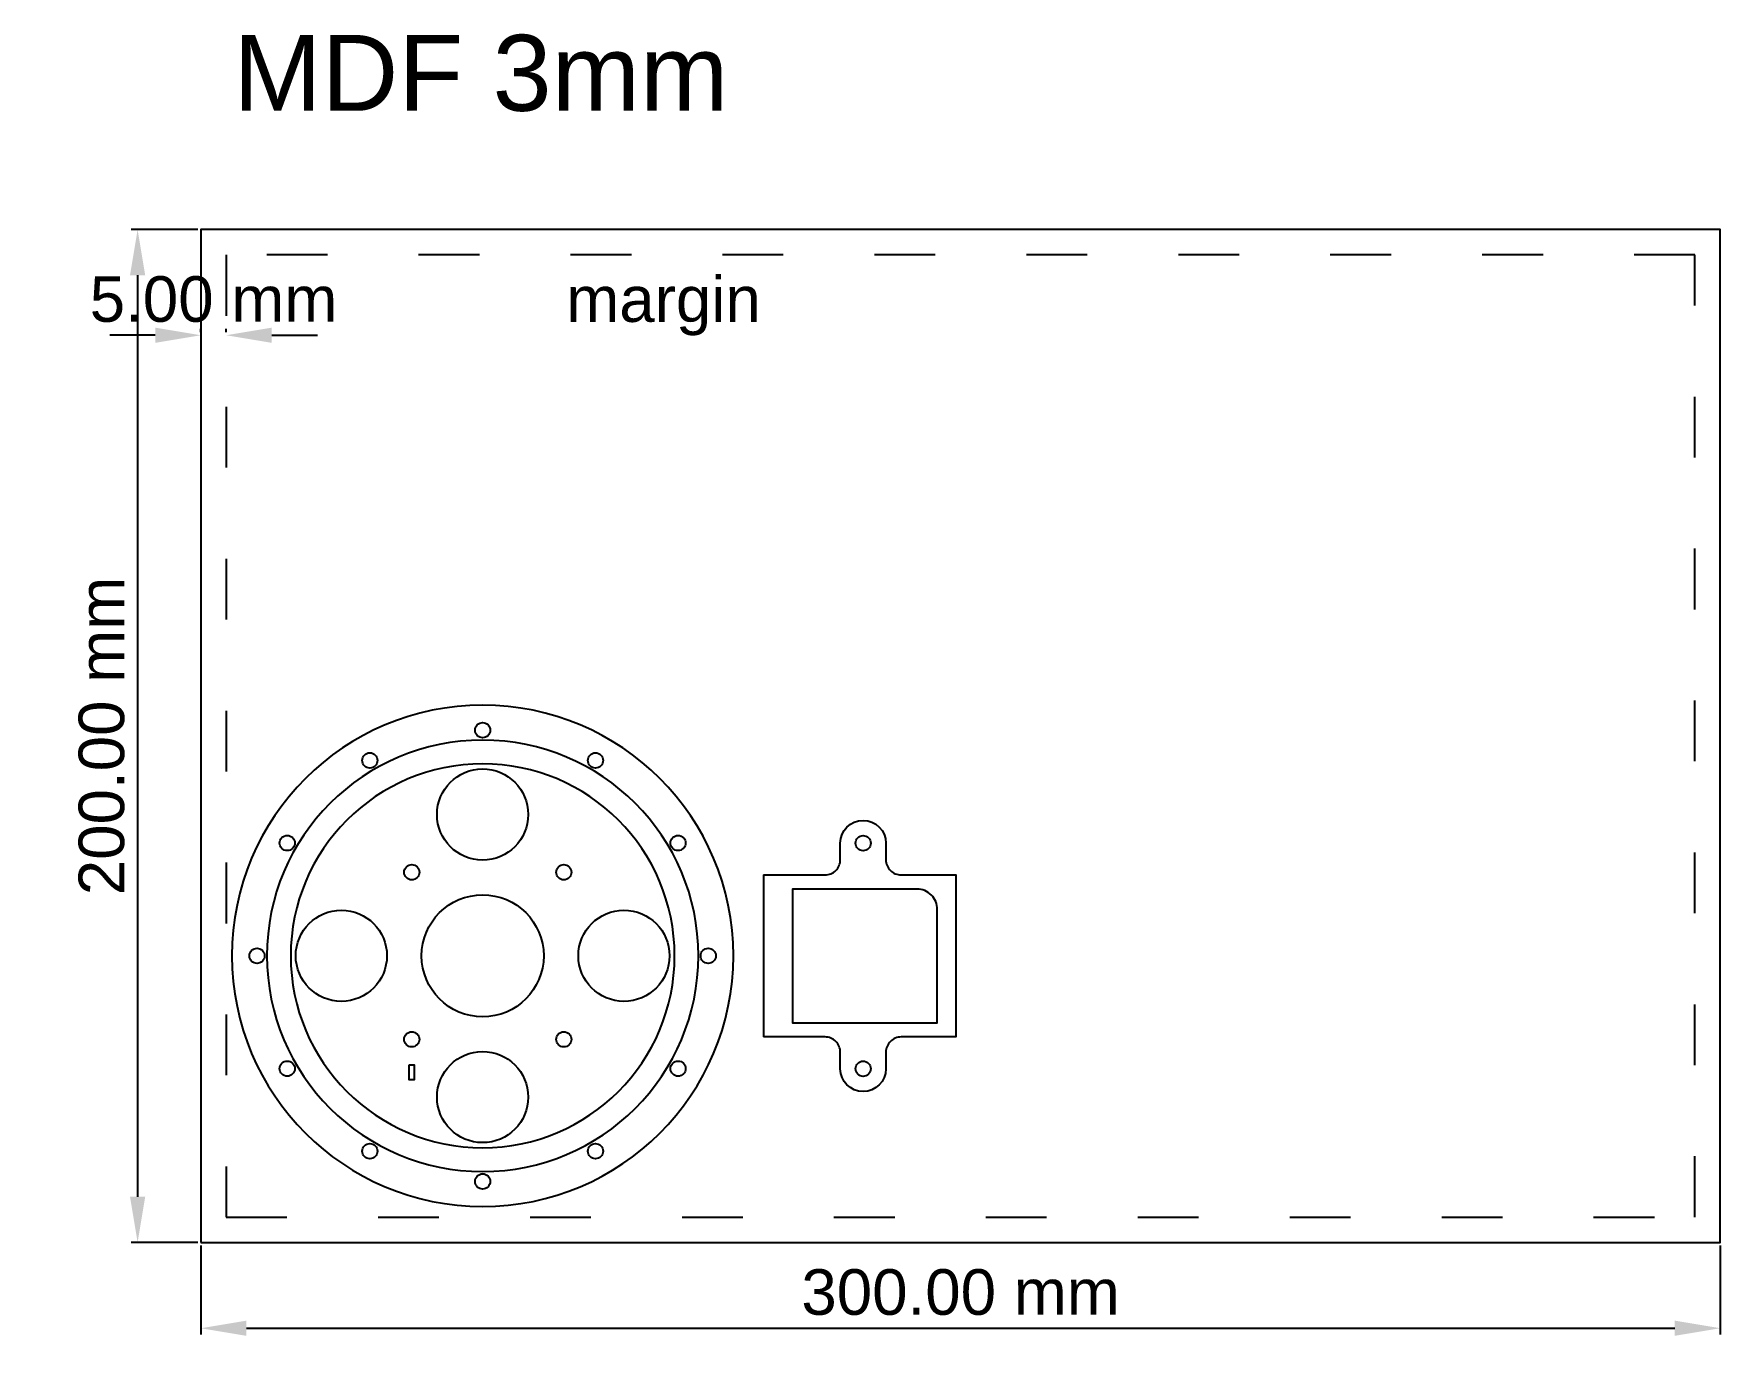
# Model space of a CAD drawing. Header units: millimetres. Extents: x -14 to 319, y 3 to 265.
import ezdxf

# ---------------------------------------------------------------- set-up
doc = ezdxf.new("R2010")
doc.units = ezdxf.units.MM
doc.linetypes.add('ACAD_ISO03W100', pattern=[30, 12, -18])
for name, color, linetype, true_color in [('01 engraving', 7, 'Continuous', 0xff4343), ('03 cutting', 7, 'Continuous', 0x9696ff), ('layout', 7, 'Continuous', 0x386c38)]:
    doc.layers.add(name, color=color, linetype=linetype, true_color=true_color)
doc.styles.add('ARIAL', font='arial.ttf')
doc.dimstyles.new('ARIAL', dxfattribs={"dimtxt": 9, "dimasz": 9, "dimexe": 1.25, "dimexo": 0.625, "dimgap": 2.5, "dimtad": 1, "dimtoh": 1, "dimzin": 4, "dimdsep": 46, "dimtxsty": 'ARIAL', "dimcen": 2.5, "dimadec": 0, "dimazin": 1, "dimtfac": 1, "dimtdec": 4, "dimtix": 1, "dimtofl": 0, "dimtmove": 1, "dimatfit": 3, "dimfxl": 1, "dimtolj": 1, "dimtzin": 1, "dimarcsym": 0})

# ---------------------------------------------------------------- blocks, each defined once
blk = doc.blocks.new('*D1')
at = {"layer": 'Defpoints', "color": 0}
for p in [(19.26, 205.32), (24.26, 205.34), (24.26, 205.32)]:
    blk.add_point(p, dxfattribs=at)
at = {"layer": 'layout', "color": 0, "lineweight": -2}
for p, q in [((19.26, 205.95), (19.26, 206.59)), ((24.26, 205.95), (24.26, 206.59)), ((10.26, 205.34), (1.26, 205.34)), ((33.26, 205.34), (42.26, 205.34))]:
    blk.add_line(p, q, dxfattribs=at)
at = {"layer": 'layout', "color": 0}
for points in [[(10.26, 203.84), (10.26, 206.84), (19.26, 205.34)], [(33.26, 206.84), (33.26, 203.84), (24.26, 205.34)]]:
    blk.add_solid(points, dxfattribs=at)
at = {"layer": 'layout', "color": 0, "insert": (21.76, 212.43), "char_height": 9, "attachment_point": 5, "style": 'ARIAL'}
blk.add_mtext('\\A1;5.00 mm', dxfattribs=at)
blk = doc.blocks.new('*D2')
at = {"layer": 'Defpoints', "color": 0}
for p in [(19.26, 26.2), (319.26, 26.2), (319.26, 9.25)]:
    blk.add_point(p, dxfattribs=at)
at = {"layer": 'layout', "color": 0, "lineweight": -2}
for p, q in [((19.26, 25.57), (19.26, 8)), ((319.26, 25.57), (319.26, 8)), ((28.26, 9.25), (310.26, 9.25))]:
    blk.add_line(p, q, dxfattribs=at)
at = {"layer": 'layout', "color": 0}
for points in [[(28.26, 10.75), (28.26, 7.75), (19.26, 9.25)], [(310.26, 7.75), (310.26, 10.75), (319.26, 9.25)]]:
    blk.add_solid(points, dxfattribs=at)
at = {"layer": 'layout', "color": 0, "insert": (169.26, 16.34), "char_height": 9, "attachment_point": 5, "style": 'ARIAL'}
blk.add_mtext('\\A1;300.00 mm', dxfattribs=at)
blk = doc.blocks.new('*D3')
at = {"layer": 'Defpoints', "color": 0}
for p in [(19.26, 226.2), (6.77, 26.2), (19.26, 26.2)]:
    blk.add_point(p, dxfattribs=at)
at = {"layer": 'layout', "color": 0, "lineweight": -2}
for p, q in [((18.63, 226.2), (5.52, 226.2)), ((6.77, 217.2), (6.77, 35.2)), ((18.63, 26.2), (5.52, 26.2))]:
    blk.add_line(p, q, dxfattribs=at)
at = {"layer": 'layout', "color": 0}
for points in [[(8.27, 217.2), (5.27, 217.2), (6.77, 226.2)], [(5.27, 35.2), (8.27, 35.2), (6.77, 26.2)]]:
    blk.add_solid(points, dxfattribs=at)
at = {"layer": 'layout', "color": 0, "insert": (-0.32, 126.2), "char_height": 9, "attachment_point": 5, "rotation": 90, "style": 'ARIAL'}
blk.add_mtext('\\A1;200.00 mm', dxfattribs=at)

msp = doc.modelspace()

# ---------------------------------------------------------------- linework, layer by layer
at = {"layer": '01 engraving'}
msp.add_lwpolyline([(60.393, 61.295), (61.393, 61.295), (61.393, 58.295), (60.393, 58.295)], close=True, dxfattribs=at)
at = {"layer": '01 engraving', "extrusion": (0, 0, -1)}
for radius in [42.6, 37.9]:
    msp.add_circle((-74.893, 82.795), radius, dxfattribs=at)
at = {"layer": '03 cutting'}
msp.add_line((130.333, 98.767), (130.333, 66.767), dxfattribs=at)
msp.add_lwpolyline([(130.333, 98.767), (142.515, 98.767, 0.4142136), (145.515, 101.767), (145.515, 105.042, -1), (154.515, 105.042), (154.515, 101.767, 0.4142136), (157.515, 98.767), (168.333, 98.767), (168.333, 66.767), (157.515, 66.767, 0.4142136), (154.515, 63.767), (154.515, 60.492, -1), (145.515, 60.492), (145.515, 63.767, 0.4142136), (142.515, 66.767), (130.333, 66.767)], format="xyb", dxfattribs=at)
msp.add_lwpolyline([(164.665, 91.967, 0.4142136), (160.665, 95.967), (136.09, 95.967), (136.09, 69.567), (164.665, 69.567)], format="xyb", close=True, dxfattribs=at)
at = {"layer": '03 cutting', "extrusion": (0, 0, -1)}
msp.add_circle((-74.893, 82.795), 49.5, dxfattribs=at)
at = {"layer": '03 cutting'}
for centre, radius in [((74.893, 127.345), 1.5), ((52.618, 121.376), 1.5), ((97.168, 121.376), 1.5), ((74.893, 110.695), 9), ((36.312, 105.07), 1.5), ((113.475, 105.07), 1.5), ((150.015, 105.042), 1.5), ((60.893, 99.295), 1.5), ((90.913, 99.295), 1.5), ((74.893, 82.795), 12.05), ((46.993, 82.795), 9), ((102.793, 82.795), 9), ((30.343, 82.795), 1.5), ((119.443, 82.795), 1.5), ((60.893, 66.295), 1.5), ((90.913, 66.295), 1.5), ((74.893, 54.895), 9), ((36.312, 60.52), 1.5), ((113.475, 60.52), 1.5), ((150.015, 60.492), 1.5), ((52.618, 44.213), 1.5), ((97.168, 44.213), 1.5), ((74.893, 38.245), 1.5)]:
    msp.add_circle(centre, radius, dxfattribs=at)
at = {"layer": 'layout'}
msp.add_lwpolyline([(19.257, 26.2), (319.257, 26.2), (319.257, 226.2), (19.257, 226.2)], close=True, dxfattribs=at)
at = {"layer": 'layout', "linetype": 'ACAD_ISO03W100'}
msp.add_lwpolyline([(24.257, 31.2), (314.257, 31.2), (314.257, 221.2), (24.257, 221.2)], close=True, dxfattribs=at)

# ---------------------------------------------------------------- texts
at = {"layer": 'layout', "attachment_point": 1, "style": 'ARIAL'}
for s, insert, char_height, width in [('MDF 3mm', (25.651, 264.656), 15, 221.90217), ('margin', (91.399, 216.97), 9, 92.73913)]:
    msp.add_mtext(s, dxfattribs=dict(at, insert=insert, char_height=char_height, width=width))

# ---------------------------------------------------------------- dimensions: what is measured, and where the dimension line sits
at = {"layer": 'layout'}
for base, p1, p2, angle, picture, middle in [((6.772, 26.2), (19.257, 226.2), (19.257, 26.2), 90, '*D3', (-0.323, 126.2)), ((319.257, 9.246), (19.257, 26.2), (319.257, 26.2), 180, '*D2', (169.257, 16.344))]:
    dim = msp.add_linear_dim(base=base, p1=p1, p2=p2, angle=angle, text='<> mm', dimstyle='ARIAL', override={"dimscale": 1, "dimtih": 0, "dimtoh": 0, "dimlfac": 1, "dimzin": 1, "dimsah": 0, "dimtzin": 4}, dxfattribs=at)
    dim.commit()
    dim.dimension.update_dxf_attribs({"geometry": picture, "text_midpoint": middle})
dim = msp.add_linear_dim(base=(24.257, 205.337), p1=(19.257, 205.322), p2=(24.257, 205.322), text='<> mm', dimstyle='ARIAL', override={"dimscale": 1, "dimtih": 0, "dimtoh": 0, "dimlfac": 1, "dimzin": 1, "dimsah": 0, "dimtzin": 4}, dxfattribs=at)
dim.commit()
dim.dimension.update_dxf_attribs({"geometry": '*D1', "text_midpoint": (21.757, 212.433)})

doc.saveas('drawing.dxf')
